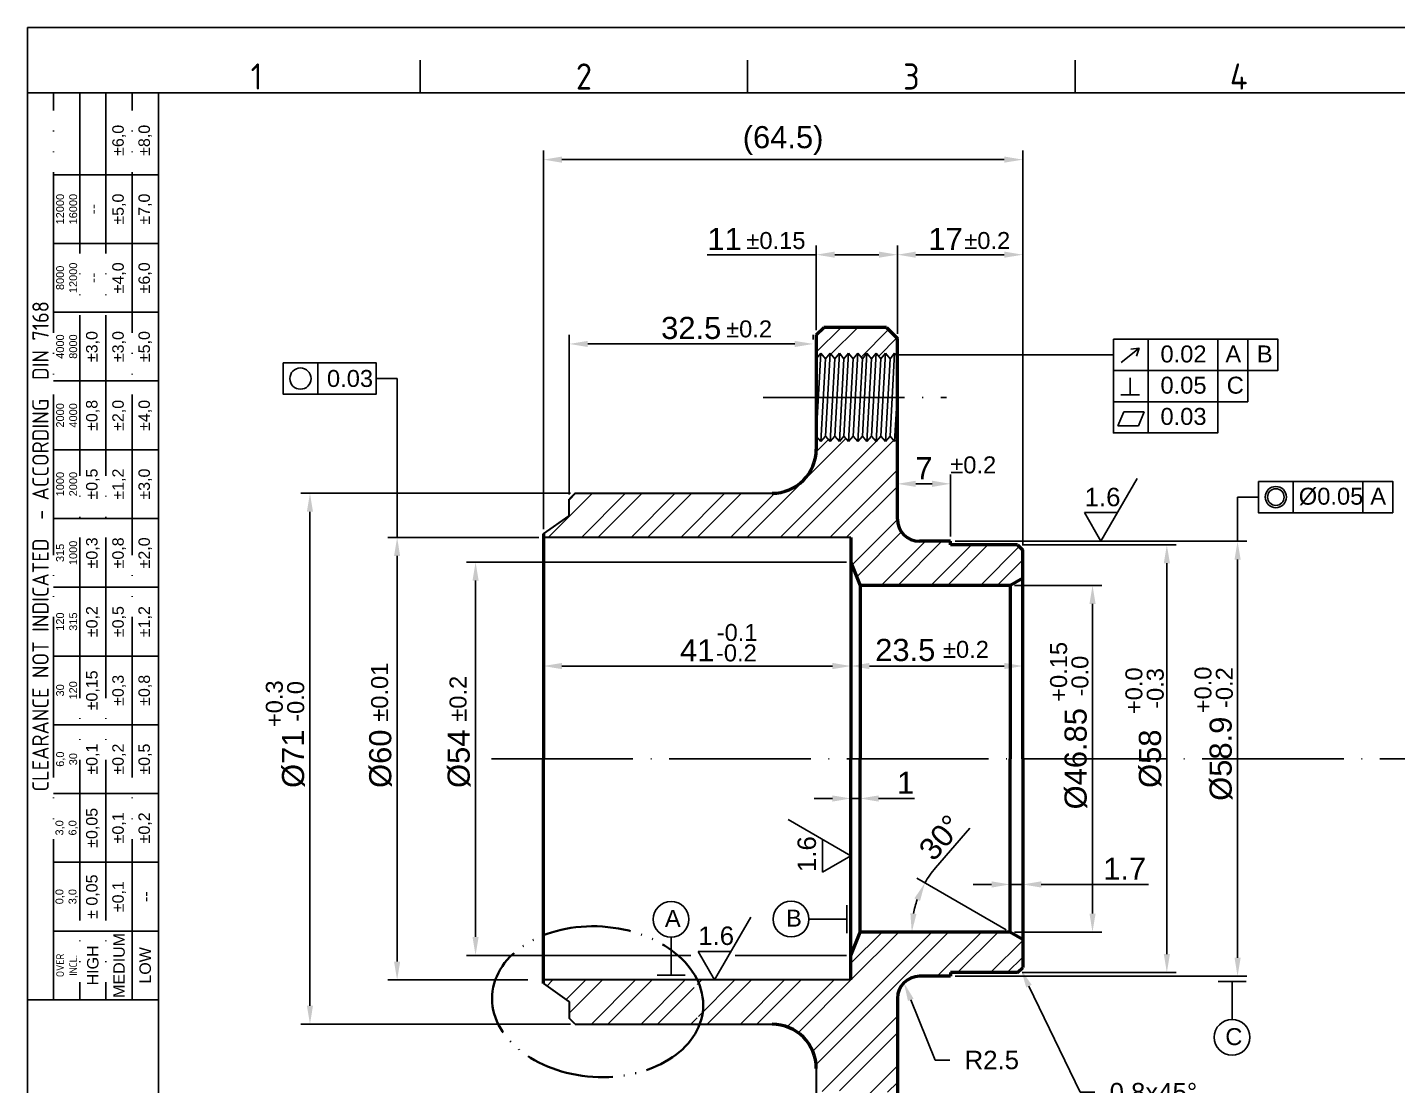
# Model space of a CAD drawing. Header units: millimetres. Extents: x 2626 to 2999, y 1108 to 1371.
# Drawn here: x 2625.9 to 2811.7, y 1227.9 to 1371.4 of the extents above; entities that cross this region are included whole.
import ezdxf
from ezdxf import colors
from ezdxf.entities.mleader import LeaderData, LeaderLine
from ezdxf.enums import TextEntityAlignment as Align
from ezdxf.math import Vec2, Vec3

# ---------------------------------------------------------------- set-up
doc = ezdxf.new("R2010")
doc.units = ezdxf.units.MM
doc.linetypes.add('ACAD_ISO04W100', pattern=[30, 24, -3, 0, -3])
doc.linetypes.add('ACAD_ISO05W100', pattern=[33, 24, -3, 0, -3, 0, -3])
for name, color, linetype, lineweight in [('AM_0', 7, 'Continuous', 30), ('AM_4', 1, 'ACAD_ISO04W100', 25), ('AM_5', 3, 'Continuous', 25), ('AM_8', 40, 'ACAD_ISO05W100', 35), ('AM_BOR', 2, 'ACAD_ISO05W100', 25), ('CAXA3', 7, 'Continuous', 25)]:
    doc.layers.add(name, color=color, linetype=linetype, lineweight=lineweight)
doc.styles.add('ACISOTS', font='isocp.shx', dxfattribs={"height": 1})
doc.styles.get("Standard").update_dxf_attribs({"font": 'arial.ttf'})
doc.dimstyles.new('ISO-25', dxfattribs={"dimtxt": 3, "dimasz": 2.5, "dimexe": 1.25, "dimexo": 0.625, "dimtad": 1, "dimtxsty": 'Standard', "dimcen": 2.5, "dimadec": 0, "dimazin": 0, "dimtfac": 1, "dimtmove": 0, "dimatfit": 3, "dimfxl": 1, "dimarcsym": 0})

# ---------------------------------------------------------------- blocks, each defined once
blk = doc.blocks.new('A3 ZTL')
for p, q in [((19.57, 280.82), (19.57, 9.78)), ((401.17, 280.82), (19.57, 280.82))]:
    blk.add_line(p, q)
at = {"layer": 'AM_BOR', "color": 135, "linetype": 'Continuous', "lineweight": 25}
for p, q in [((0, 0), (0, 290.61)), ((0, 290.61), (410.96, 290.61))]:
    blk.add_line(p, q, dxfattribs=at)
at = {"layer": 'AM_BOR', "color": 135, "lineweight": 25}
for p, q in [((58.71, 280.82), (58.71, 285.71)), ((107.63, 280.82), (107.63, 285.71)), ((156.56, 280.82), (156.56, 285.71)), ((3.91, 145.3), (3.91, 280.82)), ((7.83, 280.82), (7.83, 145.3)), ((11.74, 280.82), (11.74, 145.3)), ((15.66, 145.3), (15.66, 280.82)), ((19.57, 268.59), (3.91, 268.59)), ((19.57, 258.32), (3.91, 258.32)), ((19.57, 248.04), (3.91, 248.04)), ((19.57, 237.77), (3.91, 237.77)), ((19.57, 227.5), (3.91, 227.5)), ((19.57, 217.22), (3.91, 217.22)), ((19.57, 206.95), (3.91, 206.95)), ((19.57, 196.67), (3.91, 196.67)), ((19.57, 186.4), (3.91, 186.4)), ((19.57, 176.13), (3.91, 176.13)), ((19.57, 165.85), (3.91, 165.85)), ((19.57, 155.58), (3.91, 155.58))]:
    blk.add_line(p, q, dxfattribs=at)
blk.add_lwpolyline([(19.57, 145.3), (0, 145.3), (0, 280.82), (19.57, 280.82)], close=True, dxfattribs=at)
at = {"layer": 'AM_BOR', "color": 135, "lineweight": 25, "style": 'ACISOTS'}
for s, p in [('1', (34.25, 283.27)), ('2', (83.17, 283.27)), ('3', (132.09, 283.27)), ('4', (181.02, 283.27))]:
    blk.add_text(s, height=3.91, dxfattribs=at).set_placement(p, align=Align.MIDDLE)
at = {"layer": 'AM_BOR', "color": 135, "lineweight": 25, "attachment_point": 5, "rotation": 90}
for s, insert, char_height, width in [('±6,0', (13.7, 273.73), 1.712, 10.274), ('±8,0', (17.61, 273.73), 1.712, 10.274), ('12000\\P16000', (5.87, 263.45), 1.174, 10.274), ('--', (9.78, 263.45), 1.712, 10.274), ('±5,0', (13.7, 263.45), 1.712, 10.274), ('±7,0', (17.61, 263.45), 1.712, 10.274), ('8000\\P12000', (5.87, 253.18), 1.174, 10.274), ('±4,0', (13.7, 253.18), 1.712, 10.274), ('±6,0', (17.61, 253.18), 1.712, 10.274), ('--', (9.78, 253.18), 1.712, 10.274), ('{\\Fisocp.shx|c0;CLEARANCE NOT INDICATED  - ACCORDING  DIN 7168}', (1.96, 213.06), 2.4462, 135.5186), ('4000\\P8000', (5.87, 242.91), 1.174, 10.274), ('±3,0', (9.78, 242.91), 1.712, 10.274), ('±3,0', (13.7, 242.91), 1.712, 10.274), ('±5,0', (17.61, 242.91), 1.712, 10.274), ('2000\\P4000', (5.87, 232.63), 1.174, 10.274), ('±0,8', (9.78, 232.63), 1.712, 10.274), ('±2,0', (13.7, 232.63), 1.712, 10.274), ('±4,0', (17.61, 232.63), 1.712, 10.274), ('1000\\P2000', (5.87, 222.36), 1.174, 10.274), ('±0,5', (9.78, 222.36), 1.712, 10.274), ('±1,2', (13.7, 222.36), 1.712, 10.274), ('±3,0', (17.61, 222.36), 1.712, 10.274), ('315\\P1000', (5.87, 212.08), 1.174, 10.274), ('±0,3', (9.78, 212.08), 1.712, 10.274), ('±0,8', (13.7, 212.08), 1.712, 10.274), ('±2,0', (17.61, 212.08), 1.712, 10.274), ('120\\P315', (5.87, 201.81), 1.174, 10.274), ('±0,2', (9.78, 201.81), 1.712, 10.274), ('±0,5', (13.7, 201.81), 1.712, 10.274), ('±1,2', (17.61, 201.81), 1.712, 10.274), ('30\\P120', (5.87, 191.54), 1.174, 10.274), ('±0,15', (9.78, 191.54), 1.712, 10.274), ('±0,3', (13.7, 191.54), 1.712, 10.274), ('±0,8', (17.61, 191.54), 1.712, 10.274), ('6,0\\P30', (5.87, 181.26), 1.174, 10.274), ('±0,1', (9.78, 181.26), 1.712, 10.274), ('±0,2', (13.7, 181.26), 1.712, 10.274), ('±0,5', (17.61, 181.26), 1.712, 10.274), ('3,0\\P6,0', (5.87, 170.99), 1.174, 10.274), ('±0,05', (9.78, 170.99), 1.712, 10.274), ('±0,1', (13.7, 170.99), 1.712, 10.274), ('±0,2', (17.61, 170.99), 1.712, 10.274), ('± 0,05', (9.78, 160.71), 1.712, 10.274), ('0,0\\P3,0', (5.87, 160.71), 1.174, 10.274), ('\\pt4.69206;±0,1', (13.7, 160.71), 1.7123, 10.274), ('--', (17.61, 160.71), 1.712, 10.274), ('MEDIUM', (13.7, 150.44), 1.712, 10.274), ('{\\Fisocp.shx|c0;OVER\\PINCL.}', (5.87, 150.44), 1.1742, 10.274), ('HIGH', (9.78, 150.44), 1.712, 10.274), ('LOW', (17.61, 150.44), 1.712, 10.274)]:
    blk.add_mtext(s, dxfattribs=dict(at, insert=insert, char_height=char_height, width=width))
blk = doc.blocks.new('*D97')
at = {"layer": 'AM_5', "color": 0, "lineweight": -2, "transparency": 16777216}
for p, q in [((2759.78, 1295.74), (2771.59, 1295.74)), ((2770.34, 1293.24), (2770.34, 1251.24)), ((2759.78, 1248.74), (2771.59, 1248.74))]:
    blk.add_line(p, q, dxfattribs=at)
at = {"layer": 'AM_5', "color": 0, "transparency": 16777216}
for points in [[(2769.93, 1293.24), (2770.76, 1293.24), (2770.34, 1295.74)], [(2769.93, 1251.24), (2770.76, 1251.24), (2770.34, 1248.74)]]:
    blk.add_solid(points, dxfattribs=at)
at = {"layer": 'Defpoints', "color": 0, "transparency": 16777216}
for p in [(2759.15, 1295.74), (2759.15, 1248.74), (2770.34, 1248.74)]:
    blk.add_point(p, dxfattribs=at)
at = {"layer": 'AM_5', "color": 0, "transparency": 16777216, "insert": (2768.1, 1272.24), "char_height": 3, "attachment_point": 5, "rotation": 90}
blk.add_mtext('%%C46.85', dxfattribs=at)
blk = doc.blocks.new('*D99')
at = {"layer": 'AM_5', "color": 0, "lineweight": -2, "transparency": 16777216}
for p, q in [((2751.71, 1301.74), (2791.26, 1301.74)), ((2790.01, 1299.24), (2790.01, 1245.24)), ((2751.71, 1242.74), (2791.26, 1242.74))]:
    blk.add_line(p, q, dxfattribs=at)
at = {"layer": 'AM_5', "color": 0, "transparency": 16777216}
for points in [[(2789.6, 1299.24), (2790.43, 1299.24), (2790.01, 1301.74)], [(2789.6, 1245.24), (2790.43, 1245.24), (2790.01, 1242.74)]]:
    blk.add_solid(points, dxfattribs=at)
at = {"layer": 'Defpoints', "color": 0, "transparency": 16777216}
for p in [(2751.08, 1301.74), (2751.08, 1242.74), (2790.01, 1242.74)]:
    blk.add_point(p, dxfattribs=at)
at = {"layer": 'AM_5', "color": 0, "transparency": 16777216, "insert": (2787.77, 1272.24), "char_height": 3, "attachment_point": 5, "rotation": 90}
blk.add_mtext('%%c58.9', dxfattribs=at)
blk = doc.blocks.new('*D101')
at = {"layer": 'AM_5', "color": 0, "lineweight": -2, "transparency": 16777216}
for p, q in [((2749.06, 1257.44), (2753.72, 1262.84)), ((2758.61, 1249.05), (2746.53, 1256.03))]:
    blk.add_line(p, q, dxfattribs=at)
for start, end in [(139.2361, 150), (160.7639, 169.2361)]:
    blk.add_arc((2759.15, 1248.74), 13.33, start, end, dxfattribs=at)
at = {"layer": 'AM_5', "color": 0, "transparency": 16777216}
for points in [[(2746.19, 1253.3), (2746.95, 1252.95), (2747.61, 1255.4)], [(2746.47, 1251.19), (2745.64, 1251.27), (2745.83, 1248.74)]]:
    blk.add_solid(points, dxfattribs=at)
at = {"layer": 'Defpoints', "color": 0, "transparency": 16777216}
for p in [(2746.03, 1251.05), (2738.82, 1248.74), (2759.15, 1248.74), (2759.15, 1248.74), (2760.88, 1247.74)]:
    blk.add_point(p, dxfattribs=at)
at = {"layer": 'AM_5', "color": 0, "transparency": 16777216, "insert": (2749.75, 1261.55), "char_height": 3, "attachment_point": 5, "rotation": 49.2361}
blk.add_mtext('30°', dxfattribs=at)
blk = doc.blocks.new('*D102')
at = {"layer": 'AM_5', "color": 0, "lineweight": -2, "transparency": 16777216}
for p, q in [((2732.88, 1330.36), (2732.88, 1341.84)), ((2743.88, 1329.86), (2743.88, 1341.84)), ((2732.88, 1340.59), (2718.1, 1340.59)), ((2741.38, 1340.59), (2735.38, 1340.59))]:
    blk.add_line(p, q, dxfattribs=at)
at = {"layer": 'AM_5', "color": 0, "transparency": 16777216}
for points in [[(2735.38, 1341.01), (2735.38, 1340.18), (2732.88, 1340.59)], [(2741.38, 1341.01), (2741.38, 1340.18), (2743.88, 1340.59)]]:
    blk.add_solid(points, dxfattribs=at)
at = {"layer": 'Defpoints', "color": 0, "transparency": 16777216}
for p in [(2743.88, 1340.59), (2732.88, 1329.74), (2743.88, 1329.24)]:
    blk.add_point(p, dxfattribs=at)
at = {"layer": 'AM_5', "color": 0, "transparency": 16777216, "insert": (2720.44, 1342.72), "char_height": 3, "attachment_point": 5}
blk.add_mtext('11', dxfattribs=at)
blk = doc.blocks.new('*D104')
at = {"layer": 'AM_5', "color": 0, "lineweight": -2, "transparency": 16777216}
for p, q in [((2737.58, 1286.61), (2737.58, 1283.56)), ((2758.38, 1284.81), (2740.08, 1284.81)), ((2760.88, 1285.76), (2760.88, 1283.56))]:
    blk.add_line(p, q, dxfattribs=at)
at = {"layer": 'AM_5', "color": 0, "transparency": 16777216}
for points in [[(2740.08, 1285.23), (2740.08, 1284.39), (2737.58, 1284.81)], [(2758.38, 1285.23), (2758.38, 1284.39), (2760.88, 1284.81)]]:
    blk.add_solid(points, dxfattribs=at)
at = {"layer": 'Defpoints', "color": 0, "transparency": 16777216}
for p in [(2737.58, 1287.24), (2760.88, 1286.39), (2737.58, 1284.81)]:
    blk.add_point(p, dxfattribs=at)
at = {"layer": 'AM_5', "color": 0, "transparency": 16777216, "insert": (2744.95, 1286.97), "char_height": 3, "attachment_point": 5}
blk.add_mtext('23.5', dxfattribs=at)
blk = doc.blocks.new('*D90')
at = {"layer": 'AM_5', "color": 0, "lineweight": -2, "transparency": 16777216}
for p, q in [((2695.88, 1285.43), (2695.88, 1286.06)), ((2698.38, 1284.81), (2735.08, 1284.81)), ((2737.58, 1284.46), (2737.58, 1283.56))]:
    blk.add_line(p, q, dxfattribs=at)
at = {"layer": 'AM_5', "color": 0, "transparency": 16777216}
for points in [[(2698.38, 1285.23), (2698.38, 1284.39), (2695.88, 1284.81)], [(2735.08, 1285.23), (2735.08, 1284.39), (2737.58, 1284.81)]]:
    blk.add_solid(points, dxfattribs=at)
at = {"layer": 'Defpoints', "color": 0, "transparency": 16777216}
for p in [(2695.88, 1284.81), (2737.58, 1285.09), (2737.58, 1284.81)]:
    blk.add_point(p, dxfattribs=at)
at = {"layer": 'AM_5', "color": 0, "transparency": 16777216, "insert": (2716.73, 1286.94), "char_height": 3, "attachment_point": 5}
blk.add_mtext('41', dxfattribs=at)
blk = doc.blocks.new('*D91')
at = {"layer": 'AM_5', "color": 0, "lineweight": -2, "transparency": 16777216}
for p, q in [((2737.58, 1267.47), (2737.58, 1268.1)), ((2738.82, 1267.47), (2738.82, 1268.1)), ((2735.08, 1266.85), (2732.58, 1266.85)), ((2737.58, 1266.85), (2738.82, 1266.85)), ((2741.32, 1266.85), (2746.18, 1266.85))]:
    blk.add_line(p, q, dxfattribs=at)
at = {"layer": 'AM_5', "color": 0, "transparency": 16777216}
for points in [[(2735.08, 1267.26), (2735.08, 1266.43), (2737.58, 1266.85)], [(2741.32, 1267.26), (2741.32, 1266.43), (2738.82, 1266.85)]]:
    blk.add_solid(points, dxfattribs=at)
at = {"layer": 'Defpoints', "color": 0, "transparency": 16777216}
for p in [(2737.58, 1266.85), (2738.82, 1266.85), (2738.82, 1266.85)]:
    blk.add_point(p, dxfattribs=at)
at = {"layer": 'AM_5', "color": 0, "transparency": 16777216, "insert": (2745, 1268.98), "char_height": 3, "attachment_point": 5}
blk.add_mtext('1', dxfattribs=at)
blk = doc.blocks.new('*D105')
at = {"layer": 'AM_5', "color": 0, "lineweight": -2, "transparency": 16777216}
for p, q in [((2695.25, 1302.24), (2674.79, 1302.24)), ((2676.04, 1299.74), (2676.04, 1244.74)), ((2693.75, 1242.24), (2674.79, 1242.24))]:
    blk.add_line(p, q, dxfattribs=at)
at = {"layer": 'AM_5', "color": 0, "transparency": 16777216}
for points in [[(2675.62, 1299.74), (2676.45, 1299.74), (2676.04, 1302.24)], [(2675.62, 1244.74), (2676.45, 1244.74), (2676.04, 1242.24)]]:
    blk.add_solid(points, dxfattribs=at)
at = {"layer": 'Defpoints', "color": 0, "transparency": 16777216}
for p in [(2695.88, 1302.24), (2676.04, 1242.24), (2694.38, 1242.24)]:
    blk.add_point(p, dxfattribs=at)
at = {"layer": 'AM_5', "color": 0, "transparency": 16777216, "insert": (2673.8, 1272.24), "char_height": 3, "attachment_point": 5, "rotation": 90}
blk.add_mtext('%%C60', dxfattribs=at)
blk = doc.blocks.new('*D128')
at = {"layer": 'AM_5', "color": 0, "lineweight": -2, "ltscale": 0.5, "transparency": 16777216}
for p, q in [((2695.88, 1303.36), (2695.88, 1354.73)), ((2760.88, 1301.16), (2760.88, 1354.73)), ((2698.38, 1353.48), (2758.38, 1353.48))]:
    blk.add_line(p, q, dxfattribs=at)
at = {"layer": 'AM_5', "color": 0, "ltscale": 0.5, "transparency": 16777216}
for points in [[(2698.38, 1353.9), (2698.38, 1353.07), (2695.88, 1353.48)], [(2758.38, 1353.9), (2758.38, 1353.07), (2760.88, 1353.48)]]:
    blk.add_solid(points, dxfattribs=at)
at = {"layer": 'Defpoints', "color": 0, "ltscale": 0.5, "transparency": 16777216}
for p in [(2760.88, 1353.48), (2695.88, 1302.74), (2760.88, 1300.54)]:
    blk.add_point(p, dxfattribs=at)
at = {"layer": 'AM_5', "color": 0, "ltscale": 0.5, "transparency": 16777216, "insert": (2728.38, 1356.08), "char_height": 3, "attachment_point": 5}
blk.add_mtext('(64.5)', dxfattribs=at)
blk = doc.blocks.new('*D129')
at = {"layer": 'AM_5', "color": 0, "lineweight": -2, "ltscale": 0.5, "transparency": 16777216}
for p, q in [((2743.88, 1329.86), (2743.88, 1341.84)), ((2760.88, 1301.16), (2760.88, 1341.84)), ((2746.38, 1340.59), (2758.38, 1340.59))]:
    blk.add_line(p, q, dxfattribs=at)
at = {"layer": 'AM_5', "color": 0, "ltscale": 0.5, "transparency": 16777216}
for points in [[(2746.38, 1341.01), (2746.38, 1340.18), (2743.88, 1340.59)], [(2758.38, 1341.01), (2758.38, 1340.18), (2760.88, 1340.59)]]:
    blk.add_solid(points, dxfattribs=at)
at = {"layer": 'Defpoints', "color": 0, "ltscale": 0.5, "transparency": 16777216}
for p in [(2760.88, 1340.59), (2743.88, 1329.24), (2760.88, 1300.54)]:
    blk.add_point(p, dxfattribs=at)
at = {"layer": 'AM_5', "color": 0, "ltscale": 0.5, "transparency": 16777216, "insert": (2750.41, 1342.72), "char_height": 3, "attachment_point": 5}
blk.add_mtext('17', dxfattribs=at)
blk = doc.blocks.new('*D130')
at = {"layer": 'AM_5', "color": 0, "lineweight": -2, "ltscale": 0.5, "transparency": 16777216}
for p, q in [((2743.88, 1310.14), (2743.88, 1310.77)), ((2751.08, 1302.36), (2751.08, 1310.77)), ((2748.58, 1309.52), (2746.38, 1309.52))]:
    blk.add_line(p, q, dxfattribs=at)
at = {"layer": 'AM_5', "color": 0, "ltscale": 0.5, "transparency": 16777216}
for points in [[(2746.38, 1309.94), (2746.38, 1309.1), (2743.88, 1309.52)], [(2748.58, 1309.94), (2748.58, 1309.1), (2751.08, 1309.52)]]:
    blk.add_solid(points, dxfattribs=at)
at = {"layer": 'Defpoints', "color": 0, "ltscale": 0.5, "transparency": 16777216}
for p in [(2743.88, 1309.52), (2743.88, 1309.52), (2751.08, 1301.74)]:
    blk.add_point(p, dxfattribs=at)
at = {"layer": 'AM_5', "color": 0, "ltscale": 0.5, "transparency": 16777216, "insert": (2747.48, 1311.64), "char_height": 3, "attachment_point": 5}
blk.add_mtext('7', dxfattribs=at)
blk = doc.blocks.new('*D131')
at = {"layer": 'AM_5', "color": 0, "lineweight": -2, "ltscale": 0.5, "transparency": 16777216}
for p, q in [((2760.81, 1301.24), (2781.67, 1301.24)), ((2780.42, 1298.74), (2780.42, 1245.74)), ((2760.81, 1243.24), (2781.67, 1243.24))]:
    blk.add_line(p, q, dxfattribs=at)
at = {"layer": 'AM_5', "color": 0, "ltscale": 0.5, "transparency": 16777216}
for points in [[(2780.01, 1298.74), (2780.84, 1298.74), (2780.42, 1301.24)], [(2780.01, 1245.74), (2780.84, 1245.74), (2780.42, 1243.24)]]:
    blk.add_solid(points, dxfattribs=at)
at = {"layer": 'Defpoints', "color": 0, "ltscale": 0.5, "transparency": 16777216}
for p in [(2760.18, 1301.24), (2760.18, 1243.24), (2780.42, 1243.24)]:
    blk.add_point(p, dxfattribs=at)
at = {"layer": 'AM_5', "color": 0, "ltscale": 0.5, "transparency": 16777216, "insert": (2778.18, 1272.24), "char_height": 3, "attachment_point": 5, "rotation": 90}
blk.add_mtext('%%C58', dxfattribs=at)
blk = doc.blocks.new('*D137')
at = {"layer": 'AM_5', "color": 0, "lineweight": -2, "ltscale": 0.5, "transparency": 16777216}
for p, q in [((2699.55, 1308.24), (2662.97, 1308.24)), ((2664.22, 1305.74), (2664.22, 1238.74)), ((2699.55, 1236.24), (2662.97, 1236.24))]:
    blk.add_line(p, q, dxfattribs=at)
at = {"layer": 'AM_5', "color": 0, "ltscale": 0.5, "transparency": 16777216}
for points in [[(2663.8, 1305.74), (2664.63, 1305.74), (2664.22, 1308.24)], [(2663.8, 1238.74), (2664.63, 1238.74), (2664.22, 1236.24)]]:
    blk.add_solid(points, dxfattribs=at)
at = {"layer": 'Defpoints', "color": 0, "ltscale": 0.5, "transparency": 16777216}
for p in [(2700.18, 1308.24), (2664.22, 1236.24), (2700.18, 1236.24)]:
    blk.add_point(p, dxfattribs=at)
at = {"layer": 'AM_5', "color": 0, "ltscale": 0.5, "transparency": 16777216, "insert": (2661.98, 1272.24), "char_height": 3, "attachment_point": 5, "rotation": 90}
blk.add_mtext('%%C71', dxfattribs=at)
blk = doc.blocks.new('*D138')
at = {"layer": 'AM_5', "color": 0, "lineweight": -2, "ltscale": 0.5, "transparency": 16777216}
for p, q in [((2699.38, 1308.06), (2699.38, 1329.74)), ((2732.47, 1329.11), (2732.47, 1329.74)), ((2701.88, 1328.49), (2729.97, 1328.49))]:
    blk.add_line(p, q, dxfattribs=at)
at = {"layer": 'AM_5', "color": 0, "ltscale": 0.5, "transparency": 16777216}
for points in [[(2701.88, 1328.9), (2701.88, 1328.07), (2699.38, 1328.49)], [(2729.97, 1328.9), (2729.97, 1328.07), (2732.47, 1328.49)]]:
    blk.add_solid(points, dxfattribs=at)
at = {"layer": 'Defpoints', "color": 0, "ltscale": 0.5, "transparency": 16777216}
for p in [(2732.47, 1328.49), (2732.47, 1328.49), (2699.38, 1307.44)]:
    blk.add_point(p, dxfattribs=at)
at = {"layer": 'AM_5', "color": 0, "ltscale": 0.5, "transparency": 16777216, "insert": (2715.92, 1330.64), "char_height": 3, "attachment_point": 5}
blk.add_mtext('32.5', dxfattribs=at)
blk = doc.blocks.new('*D139')
at = {"layer": 'AM_5', "color": 0, "lineweight": -2, "ltscale": 0.5, "transparency": 16777216}
for p, q in [((2756.65, 1255.19), (2754.15, 1255.19)), ((2759.15, 1255.19), (2760.88, 1255.19)), ((2759.15, 1254.98), (2759.15, 1253.94)), ((2760.88, 1254.98), (2760.88, 1253.94)), ((2763.38, 1255.19), (2777.92, 1255.19))]:
    blk.add_line(p, q, dxfattribs=at)
at = {"layer": 'AM_5', "color": 0, "ltscale": 0.5, "transparency": 16777216}
for points in [[(2756.65, 1255.61), (2756.65, 1254.77), (2759.15, 1255.19)], [(2763.38, 1255.61), (2763.38, 1254.77), (2760.88, 1255.19)]]:
    blk.add_solid(points, dxfattribs=at)
at = {"layer": 'Defpoints', "color": 0, "ltscale": 0.5, "transparency": 16777216}
for p in [(2759.15, 1255.6), (2760.88, 1255.6), (2760.88, 1255.19)]:
    blk.add_point(p, dxfattribs=at)
at = {"layer": 'AM_5', "color": 0, "ltscale": 0.5, "transparency": 16777216, "insert": (2774.7, 1257.32), "char_height": 3, "attachment_point": 5}
blk.add_mtext('1.7', dxfattribs=at)

msp = doc.modelspace()

# ---------------------------------------------------------------- hatches: boundary and pattern name
at = {"layer": 'AM_5', "ltscale": 0.5}
h = msp.add_hatch(dxfattribs=at)
h.set_pattern_fill('ANSI32', color=256, scale=0.5)
h.set_pattern_definition([(45, (0, 8.8633), (-3.367596, 3.367596), []), (45, (2.245, 8.8633), (-3.367596, 3.367596), [])])
h.paths.add_polyline_path([(2743.884, 1315.687), (2743.509, 1315.237), (2742.884, 1315.987), (2742.259, 1315.237), (2741.634, 1315.987), (2741.009, 1315.237), (2740.384, 1315.987), (2739.759, 1315.237), (2739.134, 1315.987), (2738.509, 1315.237), (2737.884, 1315.987), (2737.259, 1315.237), (2736.634, 1315.987), (2736.009, 1315.237), (2735.384, 1315.987), (2734.759, 1315.237), (2734.134, 1315.987), (2733.509, 1315.237), (2732.884, 1315.987), (2732.884, 1314.237, -0.4142136), (2726.884, 1308.237), (2700.177, 1308.237), (2699.377, 1307.437), (2699.377, 1305.188), (2695.877, 1302.737), (2695.877, 1302.237), (2737.584, 1302.237), (2737.584, 1298.896), (2738.825, 1295.737), (2759.152, 1295.737), (2760.884, 1296.737), (2760.884, 1300.537), (2760.184, 1301.237), (2751.084, 1301.237), (2751.084, 1301.737), (2746.884, 1301.737, -0.4142136), (2743.884, 1304.737)])
h.paths.add_polyline_path([(2743.884, 1329.237), (2742.384, 1330.737), (2733.884, 1330.737), (2732.884, 1329.737), (2732.884, 1326.487), (2733.509, 1327.237), (2734.134, 1326.487), (2734.759, 1327.237), (2735.384, 1326.487), (2736.009, 1327.237), (2736.634, 1326.487), (2737.259, 1327.237), (2737.884, 1326.487), (2738.509, 1327.237), (2739.134, 1326.487), (2739.759, 1327.237), (2740.384, 1326.487), (2741.009, 1327.237), (2741.634, 1326.487), (2742.259, 1327.237), (2742.884, 1326.487), (2743.509, 1327.237), (2743.697, 1327.012), (2743.884, 1327.012)])
edge = h.paths.add_edge_path()
edge.add_arc((2746.884, 1239.737), 3, 90, 180, ccw=False)
edge.add_line((2746.884, 1242.737), (2751.084, 1242.737))
edge.add_line((2751.084, 1242.737), (2751.084, 1243.237))
edge.add_line((2751.084, 1243.237), (2760.184, 1243.237))
edge.add_line((2760.184, 1243.237), (2760.884, 1243.937))
edge.add_line((2760.884, 1243.937), (2760.884, 1247.737))
edge.add_line((2760.884, 1247.737), (2759.152, 1248.737))
edge.add_line((2759.152, 1248.737), (2738.825, 1248.737))
edge.add_line((2738.825, 1248.737), (2737.584, 1245.578))
edge.add_line((2737.584, 1245.578), (2737.584, 1242.237))
edge.add_line((2737.584, 1242.237), (2716.738, 1242.237))
edge.add_ellipse((2703.227, 1239.289), major_axis=(14.301, -0.924), ratio=0.7124243, start_angle=347.82289, end_angle=381.92966, ccw=False)
edge.add_line((2717.067, 1236.237), (2726.884, 1236.237))
edge.add_arc((2726.884, 1230.237), 6, 0, 90, ccw=False)
edge.add_line((2732.884, 1230.237), (2732.884, 1226.737))
edge.add_line((2732.884, 1226.737), (2733.509, 1227.237))
edge.add_line((2733.509, 1227.237), (2734.134, 1226.737))
edge.add_line((2734.134, 1226.737), (2734.759, 1227.237))
edge.add_line((2734.759, 1227.237), (2735.384, 1226.737))
edge.add_line((2735.384, 1226.737), (2736.009, 1227.237))
edge.add_line((2736.009, 1227.237), (2736.634, 1226.737))
edge.add_line((2736.634, 1226.737), (2737.259, 1227.237))
edge.add_line((2737.259, 1227.237), (2737.884, 1226.737))
edge.add_line((2737.884, 1226.737), (2738.509, 1227.237))
edge.add_line((2738.509, 1227.237), (2739.134, 1226.737))
edge.add_line((2739.134, 1226.737), (2739.759, 1227.237))
edge.add_line((2739.759, 1227.237), (2740.384, 1226.737))
edge.add_line((2740.384, 1226.737), (2741.009, 1227.237))
edge.add_line((2741.009, 1227.237), (2741.634, 1226.737))
edge.add_line((2741.634, 1226.737), (2742.259, 1227.237))
edge.add_line((2742.259, 1227.237), (2742.884, 1226.737))
edge.add_line((2742.884, 1226.737), (2743.509, 1227.237))
edge.add_line((2743.509, 1227.237), (2743.884, 1226.937))
edge.add_line((2743.884, 1226.937), (2743.884, 1239.737))
edge = h.paths.add_edge_path()
edge.add_ellipse((2703.227, 1239.289), major_axis=(14.301, -0.924), ratio=0.7124243, start_angle=347.82289, end_angle=381.92966)
edge.add_line((2716.738, 1242.237), (2695.877, 1242.237))
edge.add_line((2695.877, 1242.237), (2695.877, 1241.737))
edge.add_line((2695.877, 1241.737), (2699.377, 1239.286))
edge.add_line((2699.377, 1239.286), (2699.377, 1237.037))
edge.add_line((2699.377, 1237.037), (2700.177, 1236.237))
edge.add_line((2700.177, 1236.237), (2717.067, 1236.237))
h.paths.add_polyline_path([(2743.884, 1219.537), (2743.509, 1219.237), (2742.884, 1219.737), (2742.259, 1219.237), (2741.634, 1219.737), (2741.009, 1219.237), (2740.384, 1219.737), (2739.759, 1219.237), (2739.134, 1219.737), (2738.509, 1219.237), (2737.884, 1219.737), (2737.259, 1219.237), (2736.634, 1219.737), (2736.009, 1219.237), (2735.384, 1219.737), (2734.759, 1219.237), (2734.134, 1219.737), (2733.509, 1219.237), (2732.884, 1219.737), (2732.884, 1214.737), (2733.884, 1213.737), (2742.384, 1213.737), (2743.884, 1215.237)])

# ---------------------------------------------------------------- linework, layer by layer
at = {"layer": 'AM_0', "linetype": 'Continuous', "lineweight": 50}
for p, q in [((2732.884, 1329.737), (2733.884, 1330.737)), ((2742.384, 1330.737), (2733.884, 1330.737)), ((2742.384, 1330.737), (2743.884, 1329.237)), ((2732.884, 1329.737), (2732.884, 1314.237))]:
    msp.add_line(p, q, dxfattribs=at)
at = {"layer": 'AM_0', "ltscale": 0.5}
for p, q in [((2700.177, 1308.237), (2699.377, 1307.437)), ((2699.377, 1305.188), (2699.377, 1307.437)), ((2695.877, 1302.737), (2699.377, 1305.188)), ((2737.584, 1302.237), (2695.877, 1302.237)), ((2737.584, 1242.237), (2695.877, 1242.237)), ((2695.877, 1241.737), (2699.377, 1239.286)), ((2699.377, 1239.286), (2699.377, 1237.037)), ((2700.177, 1236.237), (2699.377, 1237.037))]:
    msp.add_line(p, q, dxfattribs=at)
at = {"layer": 'AM_0'}
for p, q in [((2700.177, 1308.237), (2726.884, 1308.237)), ((2700.177, 1236.237), (2726.884, 1236.237)), ((2732.884, 1230.237), (2732.884, 1214.737))]:
    msp.add_line(p, q, dxfattribs=at)
at = {"layer": 'AM_0', "lineweight": 50}
for centre, start, end in [((2726.884, 1314.237), 270, 0), ((2726.884, 1230.237), 0, 90)]:
    msp.add_arc(centre, 6, start, end, dxfattribs=at)
at = {"layer": 'AM_4', "color": 1, "linetype": 'ACAD_ISO04W100', "lineweight": 25, "ltscale": 0.8}
for p, q in [((2725.658, 1321.237), (2750.528, 1321.237)), ((2725.658, 1321.237), (2750.528, 1321.237)), ((2688.825, 1272.237), (2949.485, 1272.237))]:
    msp.add_line(p, q, dxfattribs=at)
at = {"layer": 'AM_5'}
for p, q in [((2732.884, 1326.487), (2733.509, 1327.237)), ((2732.884, 1315.987), (2733.509, 1327.237)), ((2733.509, 1327.237), (2734.134, 1326.487)), ((2734.134, 1326.487), (2734.759, 1327.237)), ((2734.134, 1315.987), (2734.759, 1327.237)), ((2734.759, 1327.237), (2735.384, 1326.487)), ((2735.384, 1326.487), (2736.009, 1327.237)), ((2735.384, 1315.987), (2736.009, 1327.237)), ((2736.009, 1327.237), (2736.634, 1326.487)), ((2736.634, 1326.487), (2737.259, 1327.237)), ((2736.634, 1315.987), (2737.259, 1327.237)), ((2737.259, 1327.237), (2737.884, 1326.487)), ((2737.884, 1326.487), (2738.509, 1327.237)), ((2737.884, 1315.987), (2738.509, 1327.237)), ((2738.509, 1327.237), (2739.134, 1326.487)), ((2739.134, 1326.487), (2739.759, 1327.237)), ((2739.134, 1315.987), (2739.759, 1327.237)), ((2739.759, 1327.237), (2740.384, 1326.487)), ((2740.384, 1326.487), (2741.009, 1327.237)), ((2740.384, 1315.987), (2741.009, 1327.237)), ((2741.009, 1327.237), (2741.634, 1326.487)), ((2741.634, 1326.487), (2742.259, 1327.237)), ((2741.634, 1315.987), (2742.259, 1327.237)), ((2742.259, 1327.237), (2742.884, 1326.487)), ((2742.884, 1326.487), (2743.509, 1327.237)), ((2742.884, 1315.987), (2743.509, 1327.237)), ((2743.509, 1327.237), (2743.884, 1326.787)), ((2773.187, 1327.012), (2743.697, 1327.012)), ((2774.243, 1325.984), (2776.682, 1327.913)), ((2776.682, 1327.913), (2775.539, 1327.79)), ((2776.682, 1327.913), (2776.298, 1326.83)), ((2733.509, 1315.237), (2734.134, 1326.487)), ((2734.759, 1315.237), (2735.384, 1326.487)), ((2736.009, 1315.237), (2736.634, 1326.487)), ((2737.259, 1315.237), (2737.884, 1326.487)), ((2738.509, 1315.237), (2739.134, 1326.487)), ((2739.759, 1315.237), (2740.384, 1326.487)), ((2741.009, 1315.237), (2741.634, 1326.487)), ((2742.259, 1315.237), (2742.884, 1326.487)), ((2676.037, 1323.795), (2673.211, 1323.795)), ((2676.037, 1323.795), (2676.037, 1302.237)), ((2775.438, 1321.595), (2775.438, 1323.899)), ((2743.509, 1315.237), (2743.884, 1321.987)), ((2774.169, 1321.595), (2776.707, 1321.595)), ((2777.909, 1320.66), (2787.327, 1320.66)), ((2773.788, 1317.405), (2774.574, 1319.262)), ((2774.574, 1319.262), (2777.361, 1319.262)), ((2777.361, 1319.262), (2776.575, 1317.405)), ((2732.884, 1315.987), (2733.509, 1315.237)), ((2733.509, 1315.237), (2734.134, 1315.987)), ((2734.134, 1315.987), (2734.759, 1315.237)), ((2734.759, 1315.237), (2735.384, 1315.987)), ((2735.384, 1315.987), (2736.009, 1315.237)), ((2736.009, 1315.237), (2736.634, 1315.987)), ((2736.634, 1315.987), (2737.259, 1315.237)), ((2737.259, 1315.237), (2737.884, 1315.987)), ((2737.884, 1315.987), (2738.509, 1315.237)), ((2738.509, 1315.237), (2739.134, 1315.987)), ((2739.134, 1315.987), (2739.759, 1315.237)), ((2739.759, 1315.237), (2740.384, 1315.987)), ((2740.384, 1315.987), (2741.009, 1315.237)), ((2741.009, 1315.237), (2741.634, 1315.987)), ((2741.634, 1315.987), (2742.259, 1315.237)), ((2742.259, 1315.237), (2742.884, 1315.987)), ((2742.884, 1315.987), (2743.509, 1315.237)), ((2743.509, 1315.237), (2743.884, 1315.687)), ((2773.788, 1317.405), (2776.575, 1317.405)), ((2777.909, 1316.425), (2787.327, 1316.425)), ((2776.405, 1310.255), (2771.486, 1301.737)), ((2792.84, 1307.721), (2790.014, 1307.721)), ((2790.014, 1307.721), (2790.014, 1301.737)), ((2769.251, 1305.609), (2773.722, 1305.609)), ((2769.251, 1305.609), (2771.486, 1301.737)), ((2797.562, 1305.604), (2806.981, 1305.604)), ((2806.981, 1305.604), (2811.055, 1305.604)), ((2736.959, 1298.896), (2685.426, 1298.896)), ((2686.676, 1296.396), (2686.676, 1248.078)), ((2729.066, 1264.006), (2737.584, 1259.088)), ((2733.712, 1256.853), (2733.712, 1261.324)), ((2733.712, 1256.853), (2737.584, 1259.088)), ((2737.034, 1252.396), (2737.034, 1248.59)), ((2724.002, 1250.755), (2719.084, 1242.237)), ((2737.034, 1250.493), (2731.882, 1250.493)), ((2713.188, 1242.891), (2713.188, 1248.043)), ((2715.88, 1245.578), (2685.426, 1245.578)), ((2716.849, 1246.109), (2721.32, 1246.109)), ((2716.849, 1246.109), (2719.084, 1242.237)), ((2736.959, 1245.578), (2721.889, 1245.578)), ((2715.091, 1242.891), (2711.285, 1242.891)), ((2791.167, 1242.034), (2787.362, 1242.034)), ((2789.264, 1242.034), (2789.264, 1236.882))]:
    msp.add_line(p, q, dxfattribs=at)
for points in [[(2773.187, 1329.129), (2777.909, 1329.129), (2777.909, 1324.895), (2773.187, 1324.895)], [(2777.909, 1329.129), (2787.327, 1329.129), (2787.327, 1324.895), (2777.909, 1324.895)], [(2787.327, 1329.129), (2791.402, 1329.129), (2791.402, 1324.895), (2787.327, 1324.895)], [(2791.402, 1329.129), (2795.477, 1329.129), (2795.477, 1324.895), (2791.402, 1324.895)], [(2660.57, 1325.912), (2665.292, 1325.912), (2665.292, 1321.678), (2660.57, 1321.678)], [(2665.292, 1325.912), (2673.211, 1325.912), (2673.214, 1321.678), (2665.292, 1321.678)], [(2773.187, 1324.895), (2777.909, 1324.895), (2777.909, 1320.66), (2773.187, 1320.66)], [(2777.909, 1324.895), (2787.327, 1324.895), (2787.327, 1320.66), (2777.909, 1320.66)], [(2787.327, 1324.895), (2791.402, 1324.895), (2791.402, 1320.66), (2787.327, 1320.66)], [(2773.187, 1320.66), (2777.909, 1320.66), (2777.909, 1316.425), (2773.187, 1316.425)], [(2777.909, 1320.66), (2787.327, 1320.66), (2787.327, 1316.425), (2777.909, 1316.425)], [(2792.84, 1309.839), (2797.562, 1309.839), (2797.562, 1305.604), (2792.84, 1305.604)], [(2797.562, 1309.839), (2806.981, 1309.839), (2806.981, 1305.604), (2797.562, 1305.604)], [(2806.981, 1309.839), (2811.055, 1309.839), (2811.055, 1305.604), (2806.981, 1305.604)]]:
    msp.add_lwpolyline(points, close=True, dxfattribs=at)
for centre, radius in [((2662.931, 1323.795), 1.441), ((2795.201, 1307.721), 1.441), ((2795.201, 1307.721), 1.125), ((2713.188, 1250.463), 2.42), ((2729.462, 1250.493), 2.42), ((2789.264, 1234.462), 2.42)]:
    msp.add_circle(centre, radius, dxfattribs=at)
for points in [[(2686.259, 1296.396), (2687.093, 1296.396), (2686.676, 1298.896)], [(2686.259, 1248.078), (2687.093, 1248.078), (2686.676, 1245.578)]]:
    msp.add_solid(points, dxfattribs=at)
at = {"layer": 'AM_8', "ltscale": 0.5}
msp.add_ellipse((2703.227, 1239.289), major_axis=(14.301, -0.924), ratio=0.7124243, dxfattribs=at)
at = {"layer": 'CAXA3', "linetype": 'Continuous', "lineweight": 50}
for p, q in [((2743.884, 1304.737), (2743.884, 1329.237)), ((2695.877, 1302.737), (2695.877, 1272.237)), ((2737.584, 1302.237), (2737.584, 1272.237)), ((2751.084, 1301.737), (2746.884, 1301.737)), ((2751.084, 1301.237), (2751.084, 1301.737)), ((2760.184, 1301.237), (2751.084, 1301.237)), ((2760.184, 1301.237), (2760.884, 1300.537)), ((2737.584, 1298.896), (2738.825, 1295.737)), ((2760.884, 1272.237), (2760.884, 1300.537)), ((2759.152, 1295.737), (2738.825, 1295.737)), ((2738.825, 1295.737), (2738.825, 1272.237)), ((2760.884, 1296.737), (2759.152, 1295.737)), ((2759.152, 1295.737), (2759.152, 1272.237)), ((2760.884, 1295.737), (2760.884, 1296.737)), ((2695.877, 1241.737), (2695.877, 1272.237)), ((2737.584, 1242.237), (2737.584, 1272.237)), ((2738.825, 1248.737), (2738.825, 1272.237)), ((2759.152, 1248.737), (2759.152, 1272.237)), ((2760.884, 1272.237), (2760.884, 1243.937)), ((2737.584, 1245.578), (2738.825, 1248.737)), ((2759.152, 1248.737), (2738.825, 1248.737)), ((2760.884, 1247.737), (2759.152, 1248.737)), ((2760.884, 1248.737), (2760.884, 1247.737)), ((2751.084, 1243.237), (2751.084, 1242.737)), ((2760.184, 1243.237), (2751.084, 1243.237)), ((2760.184, 1243.237), (2760.884, 1243.937)), ((2751.084, 1242.737), (2746.884, 1242.737)), ((2743.884, 1239.737), (2743.884, 1215.237))]:
    msp.add_line(p, q, dxfattribs=at)
for centre, start, end in [((2746.884, 1304.737), 180, 270), ((2746.884, 1239.737), 90, 180)]:
    msp.add_arc(centre, 3, start, end, dxfattribs=at)

# ---------------------------------------------------------------- block references
at = {"linetype": 'ByBlock', "lineweight": 0, "xscale": 0.9075000000000002, "yscale": 0.9075000000000002, "zscale": 0.9075000000000002}
msp.add_blockref('A3 ZTL', (2625.9, 1107.689), dxfattribs=at)

# ---------------------------------------------------------------- texts
at = {"layer": 'AM_5', "attachment_point": 1}
for s, insert, char_height in [('%%P0.15', (2723.401, 1343.665), 2.3), ('%%P0.2', (2752.951, 1343.665), 2.3), ('%%P0.2', (2720.653, 1331.681), 2.3), (' 0.02', (2778.662, 1328.282), 2.3), ('A', (2788.358, 1328.282), 2.3), ('B', (2792.617, 1328.282), 2.3), ('0.03', (2666.523, 1324.959), 2.3), (' 0.05', (2778.662, 1324.047), 2.3), ('C', (2788.543, 1324.047), 2.3), (' 0.03', (2778.662, 1319.812), 2.3), ('%%P0.2', (2751.049, 1313.24), 2.3), ('1.6', (2769.277, 1308.985), 2.5), ('%%C0.05', (2798.315, 1308.991), 2.3), ('A', (2808.011, 1308.991), 2.3), ('-0.1', (2719.374, 1290.513), 2.3), ('-0.2', (2719.274, 1287.741), 2.3), ('%%P0.2', (2750.059, 1288.222), 2.3), ('A', (2712.349, 1251.736), 2.3), ('B', (2728.777, 1251.775), 2.3), ('1.6', (2716.875, 1249.485), 2.5), ('C', (2788.347, 1235.704), 2.3)]:
    msp.add_mtext_dynamic_manual_height_columns(s, width=18.23779, gutter_width=12.5, heights=[0], dxfattribs=dict(at, insert=insert, char_height=char_height))
at = {"layer": 'AM_5', "attachment_point": 1, "rotation": 90}
for s, insert, char_height in [('+0.15', (2764.583, 1279.955), 2.3), ('-0.0', (2767.479, 1280.672), 2.3), ('%%P0.01', (2672.507, 1277.255), 2.3), ('+0.0', (2774.798, 1278.283), 2.3), ('-0.3', (2777.695, 1279), 2.3), ('+0.0', (2784.166, 1278.4), 2.3), ('-0.2', (2787.062, 1279.117), 2.3), ('+0.3', (2658.234, 1276.523), 2.3), ('-0.0', (2661.13, 1277.24), 2.3), ('%%P0.2', (2683.147, 1277.255), 2.3), ('1.6', (2730.337, 1256.878), 2.5)]:
    msp.add_mtext_dynamic_manual_height_columns(s, width=18.23779, gutter_width=12.5, heights=[0], dxfattribs=dict(at, insert=insert, char_height=char_height))
at = {"layer": 'AM_5', "insert": (2684.435, 1272.237), "char_height": 3, "attachment_point": 5, "rotation": 90}
msp.add_mtext('%%C54', dxfattribs=at)

# ---------------------------------------------------------------- dimensions: what is measured, and where the dimension line sits
at = {"layer": 'AM_5', "ltscale": 0.5}
for base, p1, p2, text, picture, middle in [((2760.884, 1353.484), (2695.877, 1302.737), (2760.884, 1300.537), '(64.5)', '*D128', (2728.381, 1356.075)), ((2732.468, 1328.487), (2699.377, 1307.437), (2732.468, 1328.487), '32.5', '*D138', (2715.922, 1330.645)), ((2743.884, 1309.52), (2751.084, 1301.737), (2743.884, 1309.52), '7', '*D130', (2747.484, 1311.645))]:
    dim = msp.add_linear_dim(base=base, p1=p1, p2=p2, text=text, dimstyle='ISO-25', dxfattribs=at)
    dim.commit()
    dim.dimension.update_dxf_attribs({"geometry": picture, "text_midpoint": middle})
at = {"layer": 'AM_5'}
dim = msp.add_linear_dim(base=(2743.884, 1340.593), p1=(2732.884, 1329.737), p2=(2743.884, 1329.237), dimstyle='ISO-25', dxfattribs=at)
dim.commit()
dim.dimension.update_dxf_attribs({"geometry": '*D102', "text_midpoint": (2720.442, 1340.593), "dimtype": 160})
at = {"layer": 'AM_5', "ltscale": 0.5}
dim = msp.add_linear_dim(base=(2760.884, 1340.593), p1=(2743.884, 1329.237), p2=(2760.884, 1300.537), dimstyle='ISO-25', dxfattribs=at)
dim.commit()
dim.dimension.update_dxf_attribs({"geometry": '*D129', "text_midpoint": (2750.415, 1340.593), "dimtype": 160})
for base, p1, p2, text, picture, middle in [((2664.217, 1236.237), (2700.177, 1308.237), (2700.177, 1236.237), '%%C71', '*D137', (2661.977, 1272.237)), ((2780.425, 1243.237), (2760.184, 1301.237), (2760.184, 1243.237), '%%C58', '*D131', (2778.184, 1272.237))]:
    dim = msp.add_linear_dim(base=base, p1=p1, p2=p2, angle=90, text=text, dimstyle='ISO-25', dxfattribs=at)
    dim.commit()
    dim.dimension.update_dxf_attribs({"geometry": picture, "text_midpoint": middle})
at = {"layer": 'AM_5'}
for base, p1, p2, text, picture, middle in [((2676.037, 1242.237), (2695.877, 1302.237), (2694.377, 1242.237), '%%C60', '*D105', (2673.797, 1272.237)), ((2790.014, 1242.737), (2751.084, 1301.737), (2751.084, 1242.737), '%%c58.9', '*D99', (2787.773, 1272.237)), ((2770.343, 1248.737), (2759.152, 1295.737), (2759.152, 1248.737), '%%C46.85', '*D97', (2768.103, 1272.237))]:
    dim = msp.add_linear_dim(base=base, p1=p1, p2=p2, angle=90, text=text, dimstyle='ISO-25', dxfattribs=at)
    dim.commit()
    dim.dimension.update_dxf_attribs({"geometry": picture, "text_midpoint": middle})
for base, p1, p2, text, picture, middle in [((2737.584, 1284.81), (2695.877, 1284.81), (2737.584, 1285.086), '41', '*D90', (2716.731, 1286.941)), ((2738.825, 1266.848), (2737.584, 1266.848), (2738.825, 1266.848), '1', '*D91', (2745.002, 1268.979))]:
    dim = msp.add_linear_dim(base=base, p1=p1, p2=p2, text=text, dimstyle='ISO-25', dxfattribs=at)
    dim.commit()
    dim.dimension.update_dxf_attribs({"geometry": picture, "text_midpoint": middle})
dim = msp.add_linear_dim(base=(2737.584, 1284.81), p1=(2760.884, 1286.387), p2=(2737.584, 1287.237), text='23.5', dimstyle='ISO-25', dxfattribs=at)
dim.commit()
dim.dimension.update_dxf_attribs({"geometry": '*D104', "text_midpoint": (2744.946, 1284.81), "dimtype": 160})
dim = msp.add_angular_dim_2l(base=(2746.028, 1251.051), line1=((2759.152, 1248.737), (2738.825, 1248.737)), line2=((2760.884, 1247.737), (2759.152, 1248.737)), dimstyle='ISO-25', dxfattribs=at)
dim.commit()
dim.dimension.update_dxf_attribs({"geometry": '*D101', "text_midpoint": (2749.753, 1261.549)})
at = {"layer": 'AM_5', "ltscale": 0.5}
dim = msp.add_linear_dim(base=(2760.884, 1255.188), p1=(2759.152, 1255.605), p2=(2760.884, 1255.605), text='1.7', dimstyle='ISO-25', dxfattribs=at)
dim.commit()
dim.dimension.update_dxf_attribs({"geometry": '*D139', "text_midpoint": (2774.705, 1255.188), "dimtype": 160})

# ---------------------------------------------------------------- leaders
at = {"layer": 'AM_5'}
ml = msp.add_multileader_mtext('Standard', dxfattribs=at)
ml.set_content('0.8x45%%D', color=256)
ml.set_leader_properties()
ml.build(insert=Vec2(0, 0))
ml.multileader.update_dxf_attribs({"arrow_head_size": 2.5})
ctx = ml.context
ctx.base_point, ctx.char_height, ctx.arrow_head_size, ctx.plane_origin = Vec3(2770.655, 1227.003), 2.5, 2.5, Vec3(2760.534, 1243.937)
notes = []
notes.append((ctx, [(0, (1, 1, 0), (2768.655, 1227.003), (1, 0), 2, [(0, [(2760.641, 1243.651)], 0, [])])]))
ctx.mtext.insert, ctx.mtext.flow_direction = Vec3(2772.655, 1228.274), 5
ml = msp.add_multileader_mtext('Standard', dxfattribs=at)
ml.set_content('R2.5', color=256)
ml.set_leader_properties()
ml.build(insert=Vec2(0, 0))
ml.multileader.update_dxf_attribs({"arrow_head_size": 2.5})
ctx = ml.context
ctx.base_point, ctx.char_height, ctx.arrow_head_size, ctx.plane_origin = Vec3(2750.995, 1231.366), 2.5, 2.5, Vec3(2744.763, 1241.858)
notes.append((ctx, [(0, (1, 1, 0), (2748.995, 1231.366), (1, 0), 2, [(0, [(2744.763, 1241.858)], 0, [])])]))
ctx.mtext.insert, ctx.mtext.flow_direction = Vec3(2752.995, 1232.638), 5
for ctx, leaders in notes:
    for number, flags, end, landing, length, lines in leaders:
        leader = LeaderData()
        leader.index, (leader.has_last_leader_line, leader.has_dogleg_vector, leader.attachment_direction) = number, flags
        leader.last_leader_point, leader.dogleg_vector, leader.dogleg_length = Vec3(end), Vec3(landing), length
        for number, points, colour, breaks in lines:
            line = LeaderLine()
            line.index, line.vertices, line.color, line.breaks = number, Vec3.list(points), colors.encode_raw_color(colour), breaks
            leader.lines.append(line)
        ctx.leaders.append(leader)

doc.saveas('drawing.dxf')
